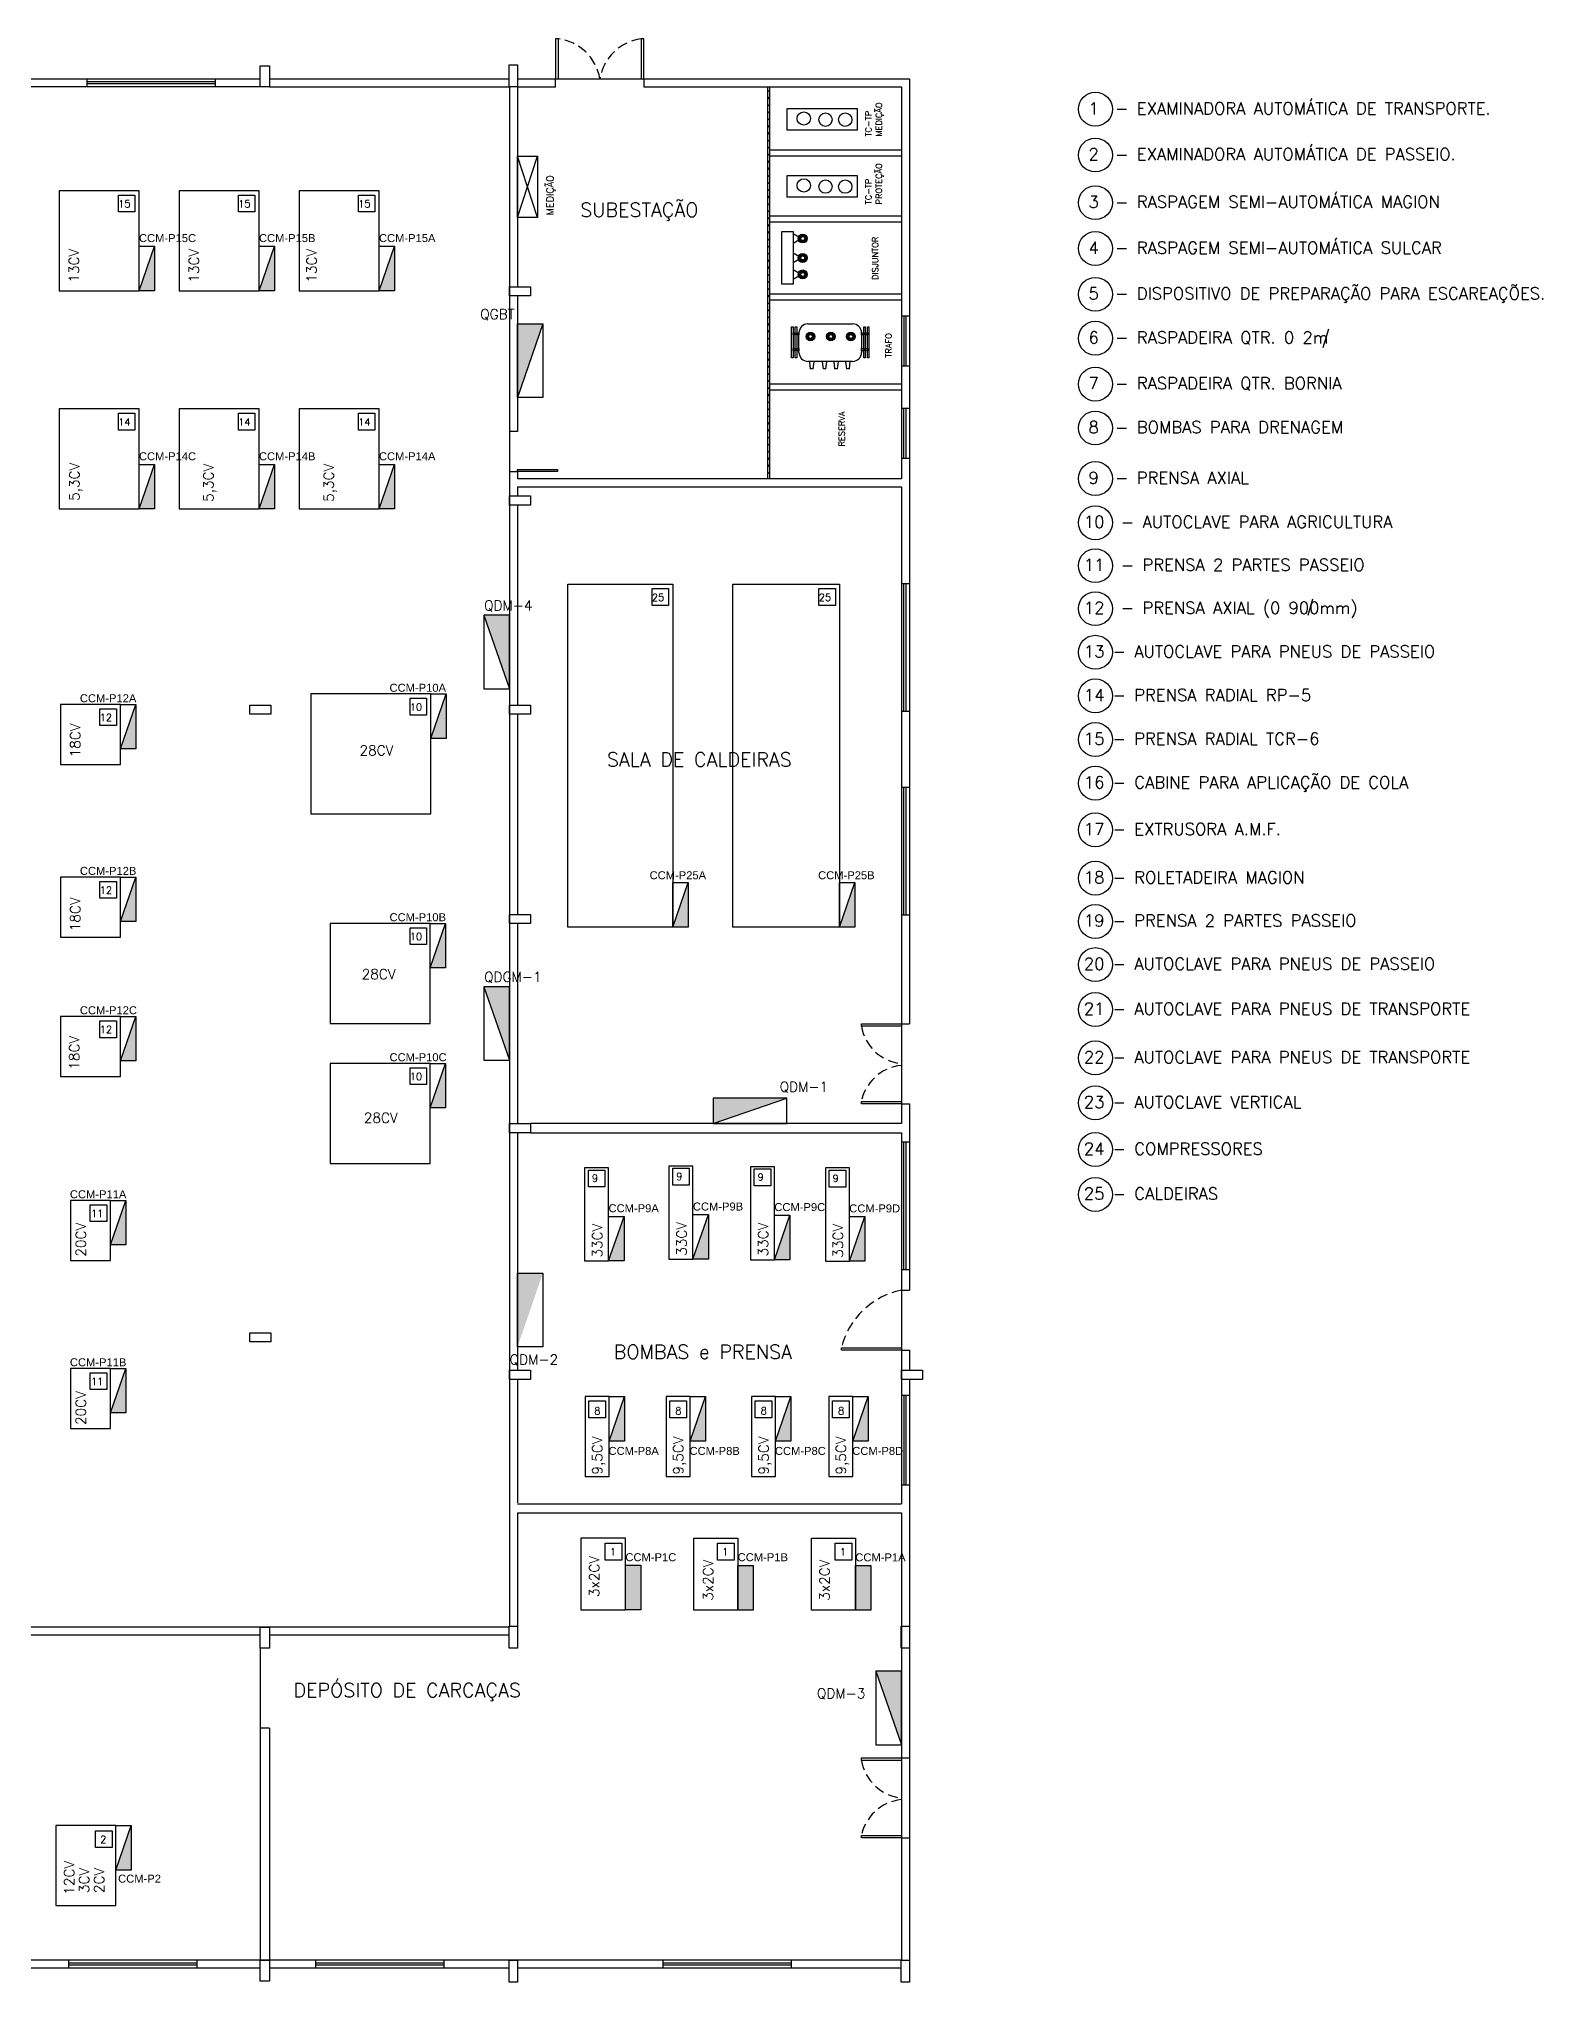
# Model space of a CAD drawing. Extents: x 103 to 641, y -58 to 322.
# Drawn here: x 157.53 to 195.13, y 74.73 to 123.31 of the extents above; entities that cross this region are included whole.
import ezdxf

# ---------------------------------------------------------------- set-up
doc = ezdxf.new("R2010")
doc.units = 0
doc.header["$MEASUREMENT"] = 0
doc.linetypes.add('DASHED2', pattern=[0.375, 0.25, -0.125])
for name, color, linetype in [('_ARQ', 5, 'Continuous'), ('_ARQ-TEXTO', 4, 'Continuous'), ('_ELT-MAQUINAS-TEXTO', 4, 'Continuous'), ('_ELT-MÁQUINAS', 3, 'Continuous'), ('_ELT-PONTO', 2, 'Continuous'), ('_ELT-PONTO-TEXTO', 4, 'Continuous')]:
    doc.layers.add(name, color=color, linetype=linetype)
doc.styles.add('ARIAL', font='arial.ttf')
doc.styles.add('ROMANS', font='romans')

msp = doc.modelspace()

# ---------------------------------------------------------------- hatches: boundary and pattern name
at = {"layer": '_ARQ'}
h = msp.add_hatch(dxfattribs=at)
h.set_pattern_fill('ANSI31', color=256, style=0)
h.set_pattern_definition([(45, (-93.50362, -11.85793), (-0.08838835, 0.08838835), [])])
h.paths.add_polyline_path([(175.799, 122.111), (175.746, 122.111), (175.746, 112.311), (175.799, 112.311)])
at = {"layer": '_ELT-PONTO', "linetype": 'Continuous'}
h = msp.add_hatch(color=256, dxfattribs=at)
h.dxf.hatch_style = 1
h.paths.add_polyline_path([(160.416, 118.127), (160.031, 117.014), (160.416, 117.014)])
h = msp.add_hatch(color=256, dxfattribs=at)
h.dxf.hatch_style = 1
h.paths.add_polyline_path([(163.416, 118.127), (163.031, 117.014), (163.416, 117.014)])
h = msp.add_hatch(color=256, dxfattribs=at)
h.dxf.hatch_style = 1
h.paths.add_polyline_path([(166.416, 118.127), (166.031, 117.014), (166.416, 117.014)])
h = msp.add_hatch(color=256, dxfattribs=at)
h.paths.add_polyline_path([(176.511, 118.317, 1), (176.733, 118.317, 1)])
h.paths.add_polyline_path([(176.671, 118.317, -1), (176.573, 118.317, -1)], flags=16)
h = msp.add_hatch(color=256, dxfattribs=at)
h.paths.add_polyline_path([(176.511, 117.833, 1), (176.733, 117.833, 1)])
h.paths.add_polyline_path([(176.671, 117.833, -1), (176.573, 117.833, -1)], flags=16)
h = msp.add_hatch(color=256, dxfattribs=at)
h.paths.add_polyline_path([(176.511, 117.42, 1), (176.733, 117.42, 1)])
h.paths.add_polyline_path([(176.671, 117.42, -1), (176.573, 117.42, -1)], flags=16)
for points in [[(169.49, 114.344), (170.126, 116.184), (169.49, 116.184)], [(169.29, 108.9), (168.653, 108.9), (169.29, 107.06)], [(169.29, 99.614), (168.653, 99.614), (169.29, 97.774)], [(174.384, 96.831), (174.384, 96.194), (176.225, 96.831)], [(169.49, 90.61), (170.126, 92.451), (169.49, 92.451)], [(179.09, 82.504), (178.453, 82.504), (179.09, 80.663)]]:
    msp.add_hatch(color=256, dxfattribs=at).paths.add_polyline_path(points)
h = msp.add_hatch(color=256, dxfattribs=at)
h.paths.add_polyline_path([(176.928, 115.868, 1), (176.707, 115.868, 1)])
h.paths.add_polyline_path([(176.768, 115.868, -1), (176.867, 115.868, -1)], flags=16)
h = msp.add_hatch(color=256, dxfattribs=at)
h.paths.add_polyline_path([(177.325, 115.758, 1), (177.325, 115.979, 1)])
h.paths.add_polyline_path([(177.325, 115.918, -1), (177.325, 115.819, -1)], flags=16)
h = msp.add_hatch(color=256, dxfattribs=at)
h.paths.add_polyline_path([(177.937, 115.868, 1), (177.716, 115.868, 1)])
h.paths.add_polyline_path([(177.777, 115.868, -1), (177.875, 115.868, -1)], flags=16)
h = msp.add_hatch(color=256, dxfattribs=at)
h.dxf.hatch_style = 1
h.paths.add_polyline_path([(160.416, 112.672), (160.031, 111.559), (160.416, 111.559)])
h = msp.add_hatch(color=256, dxfattribs=at)
h.dxf.hatch_style = 1
h.paths.add_polyline_path([(163.416, 112.672), (163.031, 111.559), (163.416, 111.559)])
h = msp.add_hatch(color=256, dxfattribs=at)
h.dxf.hatch_style = 1
h.paths.add_polyline_path([(166.416, 112.672), (166.031, 111.559), (166.416, 111.559)])
h = msp.add_hatch(color=256, dxfattribs=at)
h.dxf.hatch_style = 1
h.paths.add_polyline_path([(167.707, 106.932), (167.322, 105.819), (167.707, 105.819)])
h = msp.add_hatch(color=256, dxfattribs=at)
h.dxf.hatch_style = 1
h.paths.add_polyline_path([(159.953, 106.671), (159.568, 105.558), (159.953, 105.558)])
h = msp.add_hatch(color=256, dxfattribs=at)
h.dxf.hatch_style = 1
h.paths.add_polyline_path([(159.953, 102.355), (159.568, 101.241), (159.953, 101.241)])
h = msp.add_hatch(color=256, dxfattribs=at)
h.dxf.hatch_style = 1
h.paths.add_polyline_path([(173.758, 102.216), (173.373, 101.103), (173.758, 101.103)])
h = msp.add_hatch(color=256, dxfattribs=at)
h.dxf.hatch_style = 1
h.paths.add_polyline_path([(177.929, 102.216), (177.544, 101.103), (177.929, 101.103)])
h = msp.add_hatch(color=256, dxfattribs=at)
h.dxf.hatch_style = 1
h.paths.add_polyline_path([(167.694, 101.197), (167.309, 100.084), (167.694, 100.084)])
h = msp.add_hatch(color=256, dxfattribs=at)
h.dxf.hatch_style = 1
h.paths.add_polyline_path([(159.953, 98.871), (159.568, 97.758), (159.953, 97.758)])
h = msp.add_hatch(color=256, dxfattribs=at)
h.dxf.hatch_style = 1
h.paths.add_polyline_path([(167.694, 97.697), (167.309, 96.584), (167.694, 96.584)])
h = msp.add_hatch(color=256, dxfattribs=at)
h.dxf.hatch_style = 1
h.paths.add_polyline_path([(159.703, 94.271), (159.318, 93.158), (159.703, 93.158)])
h = msp.add_hatch(color=256, dxfattribs=at)
h.dxf.hatch_style = 1
h.paths.add_polyline_path([(172.155, 93.873), (171.77, 92.76), (172.155, 92.76)])
h = msp.add_hatch(color=256, dxfattribs=at)
h.dxf.hatch_style = 1
h.paths.add_polyline_path([(174.264, 93.917), (173.879, 92.804), (174.264, 92.804)])
h = msp.add_hatch(color=256, dxfattribs=at)
h.dxf.hatch_style = 1
h.paths.add_polyline_path([(176.301, 93.902), (175.916, 92.789), (176.301, 92.789)])
h = msp.add_hatch(color=256, dxfattribs=at)
h.dxf.hatch_style = 1
h.paths.add_polyline_path([(178.173, 93.869), (177.788, 92.756), (178.173, 92.756)])
h = msp.add_hatch(color=256, dxfattribs=at)
h.dxf.hatch_style = 1
h.paths.add_polyline_path([(159.703, 90.071), (159.318, 88.958), (159.703, 88.958)])
h = msp.add_hatch(color=256, dxfattribs=at)
h.dxf.hatch_style = 1
h.paths.add_polyline_path([(172.165, 89.368), (171.78, 88.255), (172.165, 88.255)])
h = msp.add_hatch(color=256, dxfattribs=at)
h.dxf.hatch_style = 1
h.paths.add_polyline_path([(174.19, 89.368), (173.805, 88.255), (174.19, 88.255)])
h = msp.add_hatch(color=256, dxfattribs=at)
h.dxf.hatch_style = 1
h.paths.add_polyline_path([(176.324, 89.368), (175.939, 88.255), (176.324, 88.255)])
h = msp.add_hatch(color=256, dxfattribs=at)
h.dxf.hatch_style = 1
h.paths.add_polyline_path([(178.259, 89.368), (177.874, 88.255), (178.259, 88.255)])
h = msp.add_hatch(color=256, dxfattribs=at)
h.dxf.hatch_style = 1
h.paths.add_polyline_path([(172.577, 85.149), (172.192, 85.149), (172.192, 84.036), (172.577, 84.036)])
h = msp.add_hatch(color=256, dxfattribs=at)
h.dxf.hatch_style = 1
h.paths.add_polyline_path([(175.385, 85.146), (175, 85.146), (175, 84.032), (175.385, 84.032)])
h = msp.add_hatch(color=256, dxfattribs=at)
h.dxf.hatch_style = 1
h.paths.add_polyline_path([(178.326, 85.146), (177.941, 85.146), (177.941, 84.032), (178.326, 84.032)])
h = msp.add_hatch(color=256, dxfattribs=at)
h.dxf.hatch_style = 1
h.paths.add_polyline_path([(159.833, 78.644), (159.448, 77.53), (159.833, 77.53)])

# ---------------------------------------------------------------- linework, layer by layer
at = {"layer": '_ARQ', "linetype": 'Continuous'}
for p, q in [((163.06, 122.111), (125.685, 122.111)), ((170.444, 122.111), (170.444, 122.309)), ((170.444, 122.309), (172.654, 122.309)), ((172.654, 122.309), (172.654, 122.111)), ((169.49, 116.882), (169.49, 113.49)), ((169.49, 113.49), (169.29, 113.49)), ((179.09, 98.688), (179.09, 96.688)), ((179.09, 95.965), (179.09, 92.024)), ((179.09, 92.024), (179.29, 92.024)), ((179.09, 92.024), (179.09, 90.584)), ((179.09, 90.524), (179.29, 90.524)), ((169.49, 89.795), (169.49, 86.71)), ((169.49, 86.459), (169.49, 83.626)), ((163.06, 83.077), (163.06, 75.277)), ((163.29, 81.077), (163.06, 81.077)), ((163.29, 81.077), (163.29, 75.277)), ((179.09, 80.303), (179.09, 78.363))]:
    msp.add_line(p, q, dxfattribs=at)
at = {"layer": '_ARQ'}
for p, q in [((157.06, 122.311), (163.06, 122.311)), ((158.733, 122.108), (158.733, 122.311)), ((158.733, 122.246), (161.931, 122.246)), ((158.733, 122.193), (161.931, 122.193)), ((161.933, 122.311), (161.933, 122.108)), ((163.29, 122.311), (169.287, 122.311)), ((163.29, 122.111), (169.29, 122.111)), ((169.29, 122.111), (169.29, 83.626)), ((169.49, 122.311), (179.29, 122.311)), ((169.49, 122.111), (170.444, 122.111)), ((169.49, 122.111), (169.49, 117.111)), ((172.654, 122.111), (179.09, 122.111)), ((175.746, 112.311), (175.746, 122.111)), ((175.799, 112.311), (175.799, 122.111)), ((179.09, 122.111), (179.09, 112.311)), ((179.29, 122.311), (179.29, 98.688)), ((175.799, 120.531), (179.09, 120.531)), ((175.799, 120.381), (179.09, 120.381)), ((175.799, 118.881), (179.09, 118.881)), ((175.799, 118.731), (179.09, 118.731)), ((175.799, 116.931), (179.09, 116.931)), ((175.799, 116.781), (179.09, 116.781)), ((179.09, 116.386), (179.292, 116.386)), ((179.155, 115.136), (179.155, 116.386)), ((179.208, 115.136), (179.208, 116.386)), ((179.09, 115.136), (179.292, 115.136)), ((175.799, 114.681), (179.09, 114.681)), ((175.799, 114.531), (179.09, 114.531)), ((179.087, 114.075), (179.29, 114.075)), ((179.152, 112.824), (179.152, 114.075)), ((179.205, 112.824), (179.205, 114.075)), ((179.087, 112.824), (179.29, 112.824)), ((169.29, 112.49), (169.49, 112.49)), ((169.49, 112.49), (169.49, 112.311)), ((179.09, 112.311), (169.49, 112.311)), ((169.49, 112.111), (169.49, 111.882)), ((169.49, 112.111), (179.09, 112.111)), ((179.09, 112.111), (179.09, 98.688)), ((169.49, 111.653), (169.49, 106.653)), ((179.09, 109.694), (179.29, 109.694)), ((179.152, 106.494), (179.152, 109.691)), ((179.205, 106.494), (179.205, 109.691)), ((169.49, 106.423), (169.49, 101.423)), ((179.29, 106.494), (179.09, 106.494)), ((179.09, 104.604), (179.29, 104.604)), ((179.152, 101.404), (179.152, 104.601)), ((179.205, 101.404), (179.205, 104.601)), ((169.49, 101.194), (169.49, 96.194)), ((179.29, 101.404), (179.09, 101.404)), ((179.09, 98.688), (179.29, 98.688)), ((179.09, 96.688), (179.29, 96.688)), ((179.09, 96.688), (179.09, 96.194)), ((179.29, 96.688), (179.29, 92.024)), ((179.09, 96.194), (169.814, 96.194)), ((169.49, 95.965), (169.49, 90.024)), ((169.814, 95.965), (179.09, 95.965)), ((179.087, 95.734), (179.29, 95.734)), ((179.152, 92.534), (179.152, 95.731)), ((179.205, 92.534), (179.205, 95.731)), ((179.29, 92.534), (179.087, 92.534)), ((179.09, 90.524), (179.09, 86.683)), ((179.29, 90.524), (179.29, 90.024)), ((179.09, 89.403), (179.292, 89.403)), ((179.155, 87.149), (179.155, 89.4)), ((179.208, 87.149), (179.208, 89.4)), ((179.29, 89.795), (179.29, 75.077)), ((179.292, 87.149), (179.09, 87.149)), ((169.49, 86.683), (179.09, 86.683)), ((169.49, 86.459), (179.09, 86.459)), ((179.09, 86.459), (179.09, 75.277)), ((169.287, 83.602), (125.914, 83.602)), ((163.06, 83.402), (157.06, 83.402)), ((169.29, 83.402), (163.29, 83.402)), ((179.09, 80.333), (179.29, 80.333)), ((179.09, 78.333), (179.29, 78.333)), ((179.09, 75.277), (125.914, 75.277)), ((163.06, 75.077), (157.06, 75.077)), ((158.272, 75.077), (158.272, 75.28)), ((158.272, 75.215), (161.47, 75.215)), ((158.272, 75.162), (161.47, 75.162)), ((161.472, 75.28), (161.472, 75.077)), ((169.287, 75.077), (163.29, 75.077)), ((164.453, 75.077), (164.453, 75.28)), ((164.453, 75.215), (167.651, 75.215)), ((164.453, 75.162), (167.651, 75.162)), ((167.653, 75.28), (167.653, 75.077)), ((179.087, 75.077), (169.49, 75.077)), ((173.13, 75.077), (173.13, 75.28)), ((173.13, 75.215), (176.327, 75.215)), ((173.13, 75.162), (176.327, 75.162)), ((176.33, 75.28), (176.33, 75.077))]:
    msp.add_line(p, q, dxfattribs=at)
at = {"layer": '_ARQ', "linetype": 'Continuous'}
for points in [[(170.444, 122.309), (170.514, 122.309), (170.514, 123.309), (170.444, 123.309)], [(172.584, 122.309), (172.654, 122.309), (172.654, 123.309), (172.584, 123.309)], [(169.49, 122.111), (169.287, 122.111), (169.287, 122.659), (169.49, 122.659)], [(179.09, 98.628), (178.09, 98.628), (178.09, 98.688), (179.09, 98.688)], [(179.09, 96.688), (178.09, 96.688), (178.09, 96.748), (179.09, 96.748)], [(179.09, 90.524), (177.59, 90.524), (177.59, 90.584), (179.09, 90.584)], [(169.49, 83.077), (169.287, 83.077), (169.287, 83.626), (169.49, 83.626)], [(179.29, 83.077), (179.087, 83.077), (179.087, 83.626), (179.29, 83.626)], [(179.09, 80.273), (178.09, 80.273), (178.09, 80.333), (179.09, 80.333)], [(179.09, 78.333), (178.09, 78.333), (178.09, 78.393), (179.09, 78.393)], [(169.49, 74.729), (169.287, 74.729), (169.287, 75.277), (169.49, 75.277)], [(179.29, 74.729), (179.087, 74.729), (179.087, 75.277), (179.29, 75.277)]]:
    msp.add_lwpolyline(points, close=True, dxfattribs=at)
at = {"layer": '_ARQ'}
for points in [[(163.29, 122.635), (163.29, 122.111), (163.06, 122.111), (163.06, 122.635)], [(169.29, 117.111), (169.814, 117.111), (169.814, 116.882), (169.29, 116.882)], [(169.49, 112.49), (169.49, 112.54), (170.49, 112.54), (170.49, 112.49)], [(169.29, 111.882), (169.814, 111.882), (169.814, 111.653), (169.29, 111.653)], [(162.798, 106.653), (163.323, 106.653), (163.323, 106.423), (162.798, 106.423)], [(169.29, 106.653), (169.814, 106.653), (169.814, 106.423), (169.29, 106.423)], [(169.29, 101.423), (169.814, 101.423), (169.814, 101.194), (169.29, 101.194)], [(169.29, 96.194), (169.814, 96.194), (169.814, 95.965), (169.29, 95.965)], [(162.798, 90.965), (163.323, 90.965), (163.323, 90.736), (162.798, 90.736)], [(169.29, 90.024), (169.814, 90.024), (169.814, 89.795), (169.29, 89.795)], [(179.09, 90.024), (179.614, 90.024), (179.614, 89.795), (179.09, 89.795)], [(163.29, 83.602), (163.29, 83.077), (163.06, 83.077), (163.06, 83.602)], [(163.29, 75.277), (163.29, 74.753), (163.06, 74.753), (163.06, 75.277)]]:
    msp.add_lwpolyline(points, close=True, dxfattribs=at)
at = {"layer": '_ARQ', "linetype": 'DASHED2'}
for centre, radius, start, end in [((170.362, 122.115), 1.204, 9.3793, 82.7104), ((172.737, 122.113), 1.204, 97.2896, 170.6207), ((179.21, 98.818), 1.136, 189.6213, 263.9217), ((179.202, 96.518), 1.136, 96.0783, 170.3787), ((179.463, 90.134), 1.927, 101.1833, 166.4784), ((179.21, 80.463), 1.136, 189.6213, 263.9217), ((179.202, 78.163), 1.136, 96.0783, 170.3787)]:
    msp.add_arc(centre, radius, start, end, dxfattribs=at)
at = {"layer": '_ARQ-TEXTO'}
for p, q in [((189.63, 115.597), (189.779, 116.058)), ((189.257, 108.905), (189.373, 109.312))]:
    msp.add_line(p, q, dxfattribs=at)
for centre in [(183.939, 121.55), (183.939, 120.405), (183.939, 119.214), (183.939, 118.068), (183.939, 116.923), (183.939, 115.824), (183.939, 114.678), (183.939, 113.581), (183.939, 112.316), (183.939, 111.213), (183.939, 110.139), (183.939, 109.065), (183.939, 107.974), (183.939, 106.883), (183.939, 105.793), (183.939, 104.702), (183.939, 103.535), (183.939, 102.326), (183.939, 101.246), (183.939, 100.166), (183.939, 99.043), (183.939, 97.833), (183.939, 96.71), (183.939, 95.543), (183.939, 94.42)]:
    msp.add_circle(centre, 0.424, dxfattribs=at)
at = {"layer": '_ELT-MAQUINAS-TEXTO'}
for points in [[(159.514, 119.405), (159.926, 119.405), (159.926, 118.983), (159.514, 118.983)], [(162.514, 119.405), (162.926, 119.405), (162.926, 118.983), (162.514, 118.983)], [(165.514, 119.405), (165.926, 119.405), (165.926, 118.983), (165.514, 118.983)], [(159.514, 113.95), (159.926, 113.95), (159.926, 113.528), (159.514, 113.528)], [(162.514, 113.95), (162.926, 113.95), (162.926, 113.528), (162.514, 113.528)], [(165.514, 113.95), (165.926, 113.95), (165.926, 113.528), (165.514, 113.528)], [(172.856, 109.565), (173.269, 109.565), (173.269, 109.143), (172.856, 109.143)], [(177.027, 109.565), (177.439, 109.565), (177.439, 109.143), (177.027, 109.143)], [(159.051, 106.563), (159.464, 106.563), (159.464, 106.14), (159.051, 106.14)], [(166.805, 106.824), (167.218, 106.824), (167.218, 106.401), (166.805, 106.401)], [(159.051, 102.246), (159.464, 102.246), (159.464, 101.824), (159.051, 101.824)], [(166.805, 101.089), (167.218, 101.089), (167.218, 100.666), (166.805, 100.666)], [(159.051, 98.763), (159.464, 98.763), (159.464, 98.34), (159.051, 98.34)], [(166.805, 97.589), (167.218, 97.589), (167.218, 97.166), (166.805, 97.166)], [(171.265, 95.031), (171.678, 95.031), (171.678, 94.609), (171.265, 94.609)], [(173.374, 95.075), (173.787, 95.075), (173.787, 94.653), (173.374, 94.653)], [(175.411, 95.06), (175.823, 95.06), (175.823, 94.638), (175.411, 94.638)], [(177.283, 95.028), (177.696, 95.028), (177.696, 94.605), (177.283, 94.605)], [(158.812, 94.164), (159.225, 94.164), (159.225, 93.742), (158.812, 93.742)], [(158.812, 89.964), (159.225, 89.964), (159.225, 89.542), (158.812, 89.542)], [(171.276, 89.26), (171.688, 89.26), (171.688, 88.838), (171.276, 88.838)], [(173.301, 89.26), (173.714, 89.26), (173.714, 88.838), (173.301, 88.838)], [(175.436, 89.26), (175.848, 89.26), (175.848, 88.838), (175.436, 88.838)], [(177.37, 89.26), (177.783, 89.26), (177.783, 88.838), (177.37, 88.838)], [(171.686, 85.704), (172.099, 85.704), (172.099, 85.282), (171.686, 85.282)], [(174.494, 85.704), (174.907, 85.704), (174.907, 85.282), (174.494, 85.282)], [(177.435, 85.704), (177.848, 85.704), (177.848, 85.282), (177.435, 85.282)], [(158.943, 78.515), (159.355, 78.515), (159.355, 78.093), (158.943, 78.093)]]:
    msp.add_lwpolyline(points, close=True, dxfattribs=at)
at = {"layer": '_ELT-MÁQUINAS', "color": 4}
for points in [[(158.031, 117.014), (160.031, 117.014), (160.031, 119.514), (158.031, 119.514)], [(161.031, 117.014), (163.031, 117.014), (163.031, 119.514), (161.031, 119.514)], [(164.031, 117.014), (166.031, 117.014), (166.031, 119.514), (164.031, 119.514)], [(158.031, 111.559), (160.031, 111.559), (160.031, 114.059), (158.031, 114.059)], [(161.031, 111.559), (163.031, 111.559), (163.031, 114.059), (161.031, 114.059)], [(164.031, 111.559), (166.031, 111.559), (166.031, 114.059), (164.031, 114.059)], [(170.752, 109.674), (173.373, 109.674), (173.373, 101.103), (170.752, 101.103)], [(174.875, 109.674), (177.544, 109.674), (177.544, 101.103), (174.875, 101.103)], [(164.322, 103.932), (167.322, 103.932), (167.322, 106.932), (164.322, 106.932)], [(158.068, 105.171), (159.568, 105.171), (159.568, 106.671), (158.068, 106.671)], [(158.068, 100.855), (159.568, 100.855), (159.568, 102.355), (158.068, 102.355)], [(164.809, 98.697), (167.309, 98.697), (167.309, 101.197), (164.809, 101.197)], [(158.068, 97.371), (159.568, 97.371), (159.568, 98.871), (158.068, 98.871)], [(164.809, 95.197), (167.309, 95.197), (167.309, 97.697), (164.809, 97.697)], [(171.17, 92.76), (171.77, 92.76), (171.77, 95.086), (171.17, 95.086)], [(173.279, 92.804), (173.879, 92.804), (173.879, 95.13), (173.279, 95.13)], [(175.316, 92.789), (175.916, 92.789), (175.916, 95.115), (175.316, 95.115)], [(177.188, 92.756), (177.788, 92.756), (177.788, 95.082), (177.188, 95.082)], [(158.318, 92.771), (159.318, 92.771), (159.318, 94.271), (158.318, 94.271)], [(158.318, 88.571), (159.318, 88.571), (159.318, 90.071), (158.318, 90.071)], [(171.18, 87.368), (171.78, 87.368), (171.78, 89.368), (171.18, 89.368)], [(173.205, 87.368), (173.805, 87.368), (173.805, 89.368), (173.205, 89.368)], [(175.339, 87.368), (175.939, 87.368), (175.939, 89.368), (175.339, 89.368)], [(177.274, 87.368), (177.874, 87.368), (177.874, 89.368), (177.274, 89.368)], [(171.075, 84.036), (172.192, 84.036), (172.192, 85.832), (171.075, 85.832)], [(173.9, 85.832), (175, 85.832), (175, 84.032), (173.9, 84.032)], [(176.841, 85.832), (177.941, 85.832), (177.941, 84.032), (176.841, 84.032)], [(157.948, 76.644), (159.448, 76.644), (159.448, 78.644), (157.948, 78.644)]]:
    msp.add_lwpolyline(points, close=True, dxfattribs=at)
at = {"layer": '_ELT-PONTO', "linetype": 'Continuous'}
for p, q in [((169.49, 118.847), (169.991, 120.375)), ((169.991, 118.847), (169.49, 120.375)), ((160.031, 117.014), (160.416, 118.127)), ((163.031, 117.014), (163.416, 118.127)), ((166.031, 117.014), (166.416, 118.127)), ((170.126, 116.184), (169.49, 114.344)), ((176.754, 116.183), (177.87, 116.183)), ((176.529, 115.472), (176.529, 115.958)), ((178.095, 115.958), (178.095, 115.472)), ((177.87, 115.247), (176.754, 115.247)), ((176.819, 115.062), (176.797, 115.234)), ((176.885, 115.062), (176.909, 115.234)), ((177.139, 115.062), (177.117, 115.234)), ((177.204, 115.062), (177.229, 115.234)), ((177.39, 115.247), (177.23, 115.247)), ((177.429, 115.062), (177.407, 115.234)), ((177.494, 115.062), (177.519, 115.234)), ((177.722, 115.062), (177.7, 115.234)), ((177.788, 115.062), (177.812, 115.234)), ((176.885, 115.062), (176.819, 115.062)), ((177.204, 115.062), (177.139, 115.062)), ((177.494, 115.062), (177.429, 115.062)), ((177.788, 115.062), (177.722, 115.062)), ((160.031, 111.559), (160.416, 112.672)), ((163.031, 111.559), (163.416, 112.672)), ((166.031, 111.559), (166.416, 112.672)), ((168.653, 108.9), (169.29, 107.06)), ((167.322, 105.819), (167.707, 106.932)), ((159.568, 105.558), (159.953, 106.671)), ((159.568, 101.241), (159.953, 102.355)), ((173.373, 101.103), (173.758, 102.216)), ((177.544, 101.103), (177.929, 102.216)), ((167.309, 100.084), (167.694, 101.197)), ((168.653, 99.614), (169.29, 97.774)), ((159.568, 97.758), (159.953, 98.871)), ((167.309, 96.584), (167.694, 97.697)), ((174.384, 96.194), (176.225, 96.831)), ((159.318, 93.158), (159.703, 94.271)), ((171.77, 92.76), (172.155, 93.873)), ((173.879, 92.804), (174.264, 93.917)), ((175.916, 92.789), (176.301, 93.902)), ((177.788, 92.756), (178.173, 93.869)), ((159.318, 88.958), (159.703, 90.071)), ((171.78, 88.255), (172.165, 89.368)), ((173.805, 88.255), (174.19, 89.368)), ((175.939, 88.255), (176.324, 89.368)), ((177.874, 88.255), (178.259, 89.368)), ((178.453, 82.504), (179.09, 80.663)), ((159.448, 77.53), (159.833, 78.644))]:
    msp.add_line(p, q, dxfattribs=at)
for points in [[(176.232, 121.026), (176.232, 121.569), (177.984, 121.569), (177.984, 121.026)], [(169.49, 120.375), (169.991, 120.375), (169.991, 118.847), (169.49, 118.847)], [(176.232, 119.352), (176.232, 119.895), (177.984, 119.895), (177.984, 119.352)], [(160.416, 117.014), (160.031, 117.014), (160.031, 118.127), (160.416, 118.127)], [(163.416, 117.014), (163.031, 117.014), (163.031, 118.127), (163.416, 118.127)], [(166.416, 117.014), (166.031, 117.014), (166.031, 118.127), (166.416, 118.127)], [(176.101, 117.173), (176.101, 118.493), (176.382, 118.493), (176.382, 117.173)], [(176.585, 118.317), (176.382, 118.434), (176.382, 118.2)], [(176.585, 117.833), (176.382, 117.95), (176.382, 117.716)], [(176.585, 117.42), (176.382, 117.537), (176.382, 117.303)], [(169.49, 116.184), (170.126, 116.184), (170.126, 114.344), (169.49, 114.344)], [(176.383, 115.332), (176.345, 115.332), (176.345, 116.108), (176.383, 116.108)], [(176.475, 115.332), (176.437, 115.332), (176.437, 116.108), (176.475, 116.108)], [(178.187, 115.332), (178.148, 115.332), (178.148, 116.108), (178.187, 116.108)], [(178.279, 115.332), (178.24, 115.332), (178.24, 116.108), (178.279, 116.108)], [(176.437, 115.906), (176.383, 115.906), (176.383, 115.958), (176.437, 115.958)], [(176.529, 115.906), (176.475, 115.906), (176.475, 115.958), (176.529, 115.958)], [(178.148, 115.906), (178.095, 115.906), (178.095, 115.958), (178.148, 115.958)], [(178.24, 115.906), (178.187, 115.906), (178.187, 115.958), (178.24, 115.958)], [(176.437, 115.514), (176.383, 115.514), (176.383, 115.567), (176.437, 115.567)], [(176.529, 115.514), (176.475, 115.514), (176.475, 115.567), (176.529, 115.567)], [(178.148, 115.514), (178.095, 115.514), (178.095, 115.567), (178.148, 115.567)], [(178.24, 115.514), (178.187, 115.514), (178.187, 115.567), (178.24, 115.567)], [(160.416, 111.559), (160.031, 111.559), (160.031, 112.672), (160.416, 112.672)], [(163.416, 111.559), (163.031, 111.559), (163.031, 112.672), (163.416, 112.672)], [(166.416, 111.559), (166.031, 111.559), (166.031, 112.672), (166.416, 112.672)], [(169.29, 108.9), (168.653, 108.9), (168.653, 107.06), (169.29, 107.06)], [(167.707, 105.819), (167.322, 105.819), (167.322, 106.932), (167.707, 106.932)], [(159.953, 105.558), (159.568, 105.558), (159.568, 106.671), (159.953, 106.671)], [(159.953, 101.241), (159.568, 101.241), (159.568, 102.355), (159.953, 102.355)], [(173.758, 101.103), (173.373, 101.103), (173.373, 102.216), (173.758, 102.216)], [(177.929, 101.103), (177.544, 101.103), (177.544, 102.216), (177.929, 102.216)], [(167.694, 100.084), (167.309, 100.084), (167.309, 101.197), (167.694, 101.197)], [(169.29, 99.614), (168.653, 99.614), (168.653, 97.774), (169.29, 97.774)], [(159.953, 97.758), (159.568, 97.758), (159.568, 98.871), (159.953, 98.871)], [(167.694, 96.584), (167.309, 96.584), (167.309, 97.697), (167.694, 97.697)], [(174.384, 96.831), (174.384, 96.194), (176.225, 96.194), (176.225, 96.831)], [(159.703, 93.158), (159.318, 93.158), (159.318, 94.271), (159.703, 94.271)], [(172.155, 92.76), (171.77, 92.76), (171.77, 93.873), (172.155, 93.873)], [(174.264, 92.804), (173.879, 92.804), (173.879, 93.917), (174.264, 93.917)], [(176.301, 92.789), (175.916, 92.789), (175.916, 93.902), (176.301, 93.902)], [(178.173, 92.756), (177.788, 92.756), (177.788, 93.869), (178.173, 93.869)], [(169.49, 92.451), (170.126, 92.451), (170.126, 90.61), (169.49, 90.61)], [(159.703, 88.958), (159.318, 88.958), (159.318, 90.071), (159.703, 90.071)], [(172.165, 88.255), (171.78, 88.255), (171.78, 89.368), (172.165, 89.368)], [(174.19, 88.255), (173.805, 88.255), (173.805, 89.368), (174.19, 89.368)], [(176.324, 88.255), (175.939, 88.255), (175.939, 89.368), (176.324, 89.368)], [(178.259, 88.255), (177.874, 88.255), (177.874, 89.368), (178.259, 89.368)], [(172.577, 84.036), (172.192, 84.036), (172.192, 85.149), (172.577, 85.149)], [(175.385, 84.032), (175, 84.032), (175, 85.146), (175.385, 85.146)], [(178.326, 84.032), (177.941, 84.032), (177.941, 85.146), (178.326, 85.146)], [(179.09, 82.504), (178.453, 82.504), (178.453, 80.663), (179.09, 80.663)], [(159.833, 77.53), (159.448, 77.53), (159.448, 78.644), (159.833, 78.644)]]:
    msp.add_lwpolyline(points, close=True, dxfattribs=at)
for centre, radius in [((176.649, 121.318), 0.167), ((177.192, 121.289), 0.167), ((177.684, 121.289), 0.167), ((176.649, 119.644), 0.167), ((177.192, 119.615), 0.167), ((177.684, 119.615), 0.167), ((176.622, 118.317), 0.111), ((176.622, 118.317), 0.0492), ((176.622, 117.833), 0.111), ((176.622, 117.833), 0.0492), ((176.622, 117.42), 0.111), ((176.622, 117.42), 0.0492), ((176.817, 115.868), 0.111), ((176.817, 115.868), 0.0492), ((177.325, 115.868), 0.111), ((177.325, 115.868), 0.0492), ((177.826, 115.868), 0.111), ((177.826, 115.868), 0.0492)]:
    msp.add_circle(centre, radius, dxfattribs=at)
for centre, start, end in [((176.754, 115.958), 90, 180), ((177.87, 115.958), 0, 90), ((176.754, 115.472), 180, 270), ((177.87, 115.472), 270, 0)]:
    msp.add_arc(centre, 0.225, start, end, dxfattribs=at)

# ---------------------------------------------------------------- texts
at = {"layer": '_ARQ-TEXTO', "style": 'ROMANS'}
for s, height, p in [('1  - EXAMINADORA AUTOMÁTICA DE TRANSPORTE.', 0.3, (183.767, 121.421)), ('2  - EXAMINADORA AUTOMÁTICA DE PASSEIO.', 0.3, (183.767, 120.276)), ('SUBESTAÇÃO', 0.35, (171.06, 118.86)), ('3  - RASPAGEM SEMI-AUTOMÁTICA MAGION', 0.3, (183.767, 119.085)), ('4  - RASPAGEM SEMI-AUTOMÁTICA SULCAR', 0.3, (183.767, 117.939)), ('5  - DISPOSITIVO DE PREPARAÇÃO PARA ESCAREAÇÕES.', 0.3, (183.767, 116.794)), ('QGBT', 0.25, (168.559, 116.302)), ('6  - RASPADEIRA QTR. 0 2m', 0.3, (183.767, 115.695)), ('7  - RASPADEIRA QTR. BORNIA', 0.3, (183.767, 114.549)), ('8  - BOMBAS PARA DRENAGEM', 0.3, (183.767, 113.452)), ('9  - PRENSA AXIAL', 0.3, (183.767, 112.187)), ('10  - AUTOCLAVE PARA AGRICULTURA', 0.3, (183.651, 111.084)), ('11  - PRENSA 2 PARTES PASSEIO', 0.3, (183.651, 110.01)), ('QDM-4', 0.25, (168.658, 109.019)), ('12  - PRENSA AXIAL (0 900mm)', 0.3, (183.651, 108.936)), ('13 - AUTOCLAVE PARA PNEUS DE PASSEIO', 0.3, (183.651, 107.845)), ('14 - PRENSA RADIAL RP-5', 0.3, (183.651, 106.754)), ('15 - PRENSA RADIAL TCR-6', 0.3, (183.651, 105.664)), ('SALA DE CALDEIRAS', 0.35, (171.727, 105.117)), ('16 - CABINE PARA APLICAÇÃO DE COLA', 0.3, (183.651, 104.573)), ('17 - EXTRUSORA A.M.F.', 0.3, (183.651, 103.406)), ('18 - ROLETADEIRA MAGION', 0.3, (183.651, 102.197)), ('19 - PRENSA 2 PARTES PASSEIO', 0.3, (183.651, 101.117)), ('20 - AUTOCLAVE PARA PNEUS DE PASSEIO', 0.3, (183.651, 100.037)), ('QDGM-1', 0.25, (168.658, 99.733)), ('21 - AUTOCLAVE PARA PNEUS DE TRANSPORTE', 0.3, (183.651, 98.914)), ('22 - AUTOCLAVE PARA PNEUS DE TRANSPORTE', 0.3, (183.651, 97.704)), ('QDM-1', 0.25, (176.046, 96.99)), ('23 - AUTOCLAVE VERTICAL', 0.3, (183.651, 96.581)), ('24 - COMPRESSORES', 0.3, (183.651, 95.415)), ('25 - CALDEIRAS', 0.3, (183.651, 94.291)), ('QDM-2', 0.25, (169.296, 90.168)), ('BOMBAS e PRENSA', 0.35, (171.897, 90.311)), ('DEPÓSITO DE CARCAÇAS', 0.35, (163.891, 81.857)), ('QDM-3', 0.25, (176.976, 81.824))]:
    msp.add_text(s, height=height, dxfattribs=at).set_placement(p)
at = {"layer": '_ELT-MAQUINAS-TEXTO', "style": 'ROMANS'}
for s, height, p in [('15', 0.18, (159.51, 119.097)), ('15', 0.18, (162.51, 119.097)), ('15', 0.18, (165.51, 119.097)), ('14', 0.18, (159.51, 113.642)), ('14', 0.18, (162.51, 113.642)), ('14', 0.18, (165.51, 113.642)), ('25', 0.18, (172.852, 109.256)), ('25', 0.18, (177.023, 109.256)), ('12', 0.18, (159.047, 106.254)), ('10', 0.18, (166.801, 106.515)), ('28CV', 0.25, (165.543, 105.396)), ('12', 0.18, (159.047, 101.937)), ('10', 0.18, (166.801, 100.78)), ('28CV', 0.25, (165.596, 99.803)), ('12', 0.18, (159.047, 98.454)), ('10', 0.18, (166.801, 97.28)), ('28CV', 0.25, (165.65, 96.211)), ('9', 0.18, (171.349, 94.737)), ('9', 0.18, (173.458, 94.781)), ('9', 0.18, (175.494, 94.766)), ('9', 0.18, (177.367, 94.733)), ('11', 0.18, (158.828, 93.856)), ('11', 0.18, (158.828, 89.656)), ('8', 0.18, (171.412, 88.923)), ('8', 0.18, (173.438, 88.923)), ('8', 0.18, (175.572, 88.923)), ('8', 0.18, (177.506, 88.923)), ('1', 0.18, (171.801, 85.395)), ('1', 0.18, (174.609, 85.395)), ('1', 0.18, (177.55, 85.395)), ('2', 0.18, (159.058, 78.206))]:
    msp.add_text(s, height=height, dxfattribs=at).set_placement(p)
for s, p in [('13CV', (158.529, 117.214)), ('13CV', (161.527, 117.214)), ('13CV', (164.469, 117.214)), ('5,3CV', (158.541, 111.759)), ('5,3CV', (161.888, 111.734)), ('5,3CV', (164.898, 111.734)), ('18CV', (158.56, 105.348)), ('18CV', (158.56, 101.001)), ('18CV', (158.537, 97.538)), ('20CV', (158.7, 92.866)), ('33CV', (171.611, 92.842)), ('33CV', (173.72, 92.886)), ('33CV', (175.756, 92.871)), ('33CV', (177.629, 92.839)), ('20CV', (158.7, 88.658)), ('9,5CV', (171.609, 87.417)), ('9,5CV', (173.634, 87.417)), ('9,5CV', (175.769, 87.417)), ('9,5CV', (177.703, 87.417)), ('3x2CV', (171.535, 84.355)), ('3x2CV', (174.38, 84.264)), ('3x2CV', (177.295, 84.264)), ('12CV', (158.408, 76.914)), ('3CV', (158.782, 76.955)), ('2CV', (159.155, 76.955))]:
    msp.add_text(s, height=0.25, rotation=90, dxfattribs=at).set_placement(p)
at = {"layer": '_ELT-PONTO-TEXTO', "style": 'ROMANS'}
for s, height, p in [('TC-TP', 0.15, (178.339, 120.866)), ('MEDIÇÃO', 0.15, (178.601, 120.866)), ('PROTEÇÃO', 0.15, (178.601, 119.171)), ('MEDIÇÃO', 0.176, (170.39, 118.896)), ('TC-TP', 0.15, (178.339, 119.171)), ('DISJUNTOR', 0.15, (178.51, 117.282)), ('TRAFO', 0.15, (178.842, 115.34)), ('RESERVA', 0.15, (177.672, 113.12))]:
    msp.add_text(s, height=height, rotation=90, dxfattribs=at).set_placement(p)
at = {"layer": '_ELT-PONTO-TEXTO', "linetype": 'Continuous', "char_height": 0.2, "attachment_point": 1, "style": 'ARIAL'}
for s, heights, insert in [('CCM-P15C', [0], (160.028, 118.429)), ('CCM-P15B', [0], (163.028, 118.429)), ('CCM-P15A', [0], (166.028, 118.429)), ('CCM-P14C', [0.207], (160.028, 112.974)), ('CCM-P14B', [0], (163.028, 112.974)), ('CCM-P14A', [0], (166.028, 112.974)), ('CCM-P12A', [0], (158.551, 106.925)), ('CCM-P10A', [0], (166.292, 107.187)), ('CCM-P12B', [0], (158.551, 102.609)), ('CCM-P25A', [0], (172.794, 102.5)), ('CCM-P25B', [0], (177.007, 102.5)), ('CCM-P10B', [0], (166.292, 101.451)), ('CCM-P12C', [0], (158.551, 99.125)), ('CCM-P10C', [0], (166.292, 97.951)), ('CCM-P11A', [0], (158.301, 94.525)), ('CCM-P9A', [0], (171.767, 94.176)), ('CCM-P9B', [0], (173.876, 94.219)), ('CCM-P9C', [0], (175.912, 94.205)), ('CCM-P9D', [0], (177.785, 94.172)), ('CCM-P11B', [0], (158.301, 90.325)), ('CCM-P8A', [0], (171.767, 88.109)), ('CCM-P8B', [0], (173.792, 88.109)), ('CCM-P8C', [0], (175.927, 88.109)), ('CCM-P8D', [0], (177.861, 88.109)), ('CCM-P1C', [0], (172.189, 85.452)), ('CCM-P1B', [0], (174.996, 85.452)), ('CCM-P1A', [0], (177.937, 85.448)), ('CCM-P2', [0], (159.507, 77.416))]:
    msp.add_mtext_dynamic_manual_height_columns(s, width=1.60642, gutter_width=4.242, heights=heights, dxfattribs=dict(at, insert=insert))

doc.saveas('drawing.dxf')
